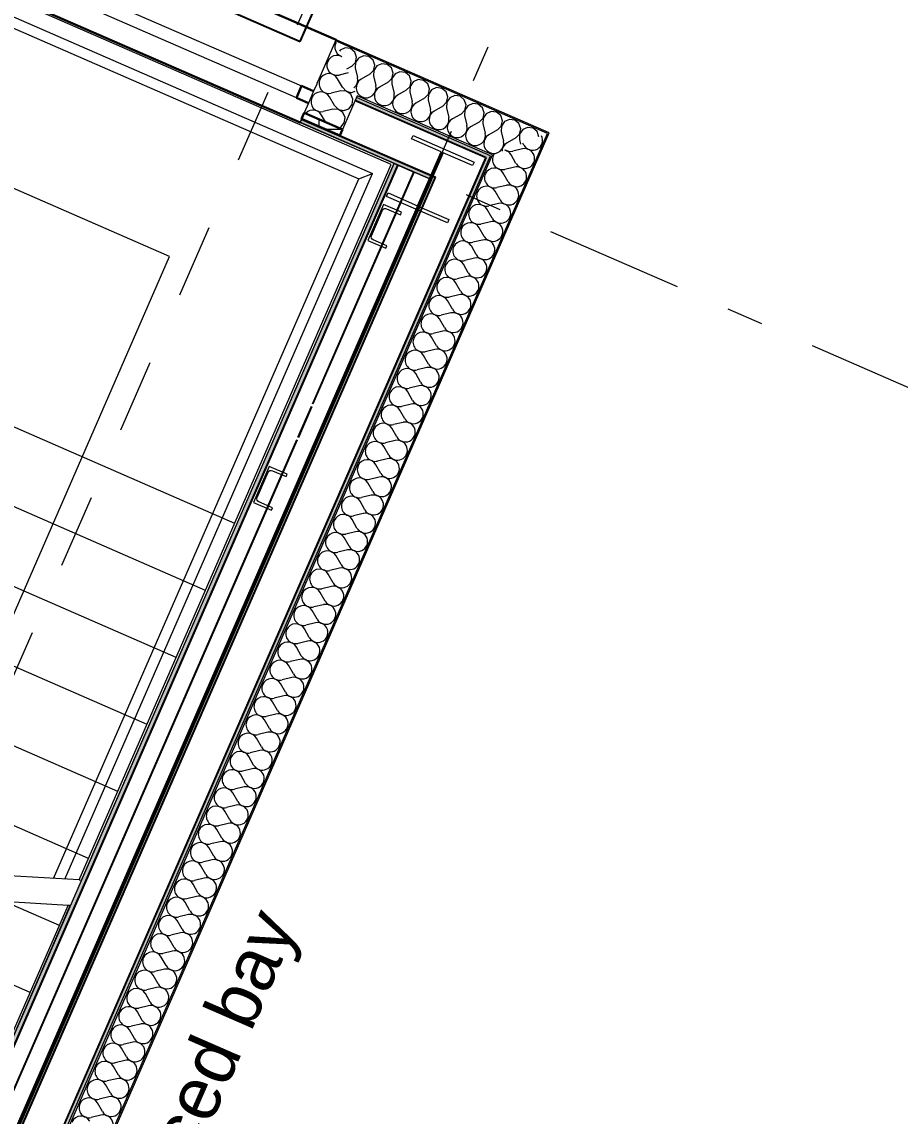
# Model space of a CAD drawing. Header units: millimetres. Extents: x -37281 to 954596, y -59787 to 956680.
# Drawn here: x 884744 to 888108, y -35240 to -31048 of the extents above; entities that cross this region are included whole.
import ezdxf
from ezdxf.enums import TextEntityAlignment as Align

# ---------------------------------------------------------------- set-up
doc = ezdxf.new("R2010")
doc.units = ezdxf.units.MM
doc.header["$MEASUREMENT"] = 0
doc.linetypes.add('Dashed', pattern=[564.444447, 282.222223, -282.222223])
doc.linetypes.add('Double Dashed', pattern=[1093.611073, 529.166651, -211.666656, 141.111112, -211.666656])
for name, color, linetype in [('A-25-M_Wall_Int', 7, 'Continuous'), ('A-95-MC_Marker_Section_P2.Marker', 7, 'Continuous'), ('COLUMN.IFC Import', 7, 'Continuous'), ('New_A-05-M_Gross_Int_Circulation', 7, 'Continuous'), ('New_A-15-MG_Structural_Grid_Phase_2', 7, 'Continuous'), ('New_A-25-M_Wall_Ext', 7, 'Continuous'), ('New_ArchiCAD Window Markers', 7, 'Continuous'), ('New_ArchiCAD Windows', 7, 'Continuous')]:
    doc.layers.add(name, color=color, linetype=linetype)
for name, color, linetype, lineweight in [('A-25-M_Wall_Int_Pen_No__1', 7, 'Continuous', 13), ('A-95-MC_Marker_Section_P2.Marker_Pen_No__1', 7, 'Continuous', 13), ('COLUMN.IFC Import_Pen_No__2', 8, 'Continuous', 15), ('New_A-25-M_Wall_Ext_Pen_No__1', 7, 'Continuous', 13), ('New_A-25-M_Wall_Int_Pen_No__1', 7, 'Continuous', 13), ('New_A-30-M_Stair_Pen_No__1', 7, 'Continuous', 13), ('New_A-95-P_Drawing_Pen_No__156', 5, 'Continuous', 50), ('New_A-95-P_Text_1_50_GA_Pen_No__1', 7, 'Continuous', 13), ('New_ArchiCAD Window Markers_Pen_No__1', 7, 'Continuous', 13), ('New_ArchiCAD Window Markers_Pen_No__5', 7, 'Continuous', 25), ('New_ArchiCAD Windows_Pen_No__1', 7, 'Continuous', 13), ('New_ArchiCAD Windows_Pen_No__83', 8, 'Continuous', 20), ('New_ArchiCAD Zone Stamps_Pen_No__9', 7, 'Continuous', 13)]:
    doc.layers.add(name, color=color, linetype=linetype, lineweight=lineweight)
for name, color, linetype, lineweight, true_color in [('A-25-M_Wall_Int_Pen_No__107', 7, 'Continuous', 15, 0xa6a6a6), ('New_A-05-M_Gross_Int_Circulation_Pen_No__74', 7, 'Continuous', 20, 0x606060), ('New_A-15-MG_Structural_Grid_Phase_2_Pen_No__222', 7, 'Continuous', 13, 0x65af33), ('New_A-25-M_Wall_Ext_Pen_No__107', 7, 'Continuous', 15, 0xa6a6a6), ('New_A-25-M_Wall_Ext_Pen_No__43', 7, 'Continuous', 30, 0x444444), ('New_A-95-P_Drawing_Pen_No__61', 7, 'Continuous', 20, 0x6a6a6a), ('New_ArchiCAD Windows_Pen_No__23', 7, 'Continuous', 30, 0x2a2a2a), ('New_ArchiCAD Windows_Pen_No__43', 7, 'Continuous', 30, 0x444444)]:
    doc.layers.add(name, color=color, linetype=linetype, lineweight=lineweight, true_color=true_color)
doc.styles.add('GENERATED_STYLE_2', font='')
doc.styles.add('GENERATED_STYLE_3', font='')
doc.styles.add('GENERATED_STYLE_4', font='')
doc.styles.get('GENERATED_STYLE_2').set_extended_font_data('Arial', bold=True)
doc.styles.get('GENERATED_STYLE_3').set_extended_font_data('Arial')
doc.styles.get('GENERATED_STYLE_4').set_extended_font_data('Swis721 BT')
doc.linetypes.add('Double Slash', pattern='A,0,[1,EC-MA-00-02-DR-A-00367 Phase 2 Hub Second Floor GA-S2-P191.Shx,S=15.679012,R=0,X=0,Y=0],-1975.555563,0', length=1975.555563)
pattern_1 = [(0, (864302.5, 0), (0, 173.2051), [0, -100]), (0, (864352.5, 86.6), (0, 173.2051), [0, -100])]

# ---------------------------------------------------------------- blocks, each defined once
blk = doc.blocks.new('Stair 05 _INB 2358_90_2', base_point=(882750.9, -36094.3))
at = {"layer": 'New_A-05-M_Gross_Int_Circulation_Pen_No__74', "linetype": 'Continuous'}
for p, q in [((886309, -31651.4), (883720.9, -30522.9)), ((884246.6, -36381.4), (886309, -31651.4))]:
    blk.add_line(p, q, dxfattribs=at)
at = {"layer": 'New_ArchiCAD Zone Stamps_Pen_No__9'}
for tag, height, style, p in [('ROOM_NAME', 250, 'GENERATED_STYLE_2', (882895.5, -35475.7)), ('zoneNameLine2', 250, 'GENERATED_STYLE_2', (882707.1, -35907.9)), ('ROOM_NUMBER', 200, 'GENERATED_STYLE_3', (882518.7, -36328.6)), ('measuredAreaCode', 200, 'GENERATED_STYLE_3', (882361.6, -36688.7)), ('DUMMY_649', 200, 'GENERATED_STYLE_3', (882669, -36822.7)), ('DUMMY_650', 200, 'GENERATED_STYLE_3', (883158.4, -37036.1)), ('DUMMY_651', 133.3, 'GENERATED_STYLE_3', (883437.7, -37142.6))]:
    blk.add_attdef(tag, text='', height=height, rotation=336.4404, dxfattribs=dict(at, style=style)).set_placement(p, align=Align.TOP_LEFT)
blk = doc.blocks.new('*X901', base_point=(864302.5, 0))
at = {"layer": 'New_A-25-M_Wall_Ext_Pen_No__107', "linetype": 'Continuous'}
for p, q in [((886666.9, -31520.8), (886662.3, -31512.7)), ((886636.4, -31590.6), (886617.6, -31557.5)), ((886660.8, -31534.8), (886623.7, -31543.5)), ((886606, -31660.5), (886587.2, -31627.4)), ((886630.3, -31604.6), (886593.3, -31613.4)), ((886599.9, -31674.5), (886562.8, -31683.2)), ((886575.5, -31730.3), (886556.7, -31697.2)), ((886545.1, -31800.2), (886526.3, -31767)), ((886569.4, -31744.3), (886532.4, -31753.1)), ((886514.6, -31870), (886495.8, -31836.9)), ((886539, -31814.1), (886501.9, -31822.9)), ((886508.5, -31884), (886471.4, -31892.7)), ((886484.2, -31939.8), (886465.4, -31906.7)), ((886453.7, -32009.7), (886434.9, -31976.6)), ((886478.1, -31953.8), (886441, -31962.6)), ((886423.3, -32079.5), (886404.5, -32046.4)), ((886447.6, -32023.7), (886410.5, -32032.4)), ((886417.2, -32093.5), (886380.1, -32102.3)), ((886392.8, -32149.4), (886374, -32116.2)), ((886362.3, -32219.2), (886343.5, -32186.1)), ((886386.7, -32163.3), (886349.6, -32172.1)), ((886331.9, -32289), (886313.1, -32255.9)), ((886356.3, -32233.2), (886319.2, -32241.9)), ((886325.8, -32303), (886288.7, -32311.8)), ((886301.4, -32358.9), (886282.6, -32325.7)), ((886271, -32428.7), (886252.2, -32395.6)), ((886295.3, -32372.9), (886258.3, -32381.6)), ((886240.5, -32498.6), (886221.7, -32465.4)), ((886264.9, -32442.7), (886227.8, -32451.5)), ((886234.4, -32512.5), (886197.4, -32521.3)), ((886210.1, -32568.4), (886191.3, -32535.3)), ((886179.6, -32638.2), (886160.8, -32605.1)), ((886204, -32582.4), (886166.9, -32591.1)), ((886173.5, -32652.2), (886136.5, -32661)), ((886149.2, -32708.1), (886130.4, -32674.9)), ((886143.1, -32722), (886106, -32730.8)), ((886118.7, -32777.9), (886099.9, -32744.8)), ((886088.3, -32847.8), (886069.5, -32814.6)), ((886112.6, -32791.9), (886075.6, -32800.7)), ((886082.2, -32861.7), (886045.1, -32870.5)), ((886057.8, -32917.6), (886039, -32884.5)), ((886051.7, -32931.6), (886014.6, -32940.3)), ((886027.4, -32987.4), (886008.6, -32954.3)), ((885996.9, -33057.3), (885978.1, -33024.1)), ((886021.3, -33001.4), (885984.2, -33010.2)), ((885990.8, -33071.2), (885953.7, -33080)), ((885966.4, -33127.1), (885947.6, -33094)), ((885960.4, -33141.1), (885923.3, -33149.9)), ((885936, -33197), (885917.2, -33163.8)), ((885905.5, -33266.8), (885886.7, -33233.7)), ((885929.9, -33210.9), (885892.8, -33219.7)), ((885899.5, -33280.8), (885862.4, -33289.5)), ((885875.1, -33336.6), (885856.3, -33303.5)), ((885869, -33350.6), (885831.9, -33359.4)), ((885844.6, -33406.5), (885825.8, -33373.3)), ((885814.2, -33476.3), (885795.4, -33443.2)), ((885838.5, -33420.4), (885801.5, -33429.2)), ((885808.1, -33490.3), (885771, -33499.1)), ((885783.7, -33546.2), (885764.9, -33513)), ((885777.6, -33560.1), (885740.6, -33568.9)), ((885753.3, -33616), (885734.5, -33582.9)), ((885722.8, -33685.8), (885704, -33652.7)), ((885747.2, -33630), (885710.1, -33638.7)), ((885716.7, -33699.8), (885679.7, -33708.6)), ((885692.4, -33755.7), (885673.6, -33722.5)), ((885686.3, -33769.6), (885649.2, -33778.4)), ((885661.9, -33825.5), (885643.1, -33792.4)), ((885631.5, -33895.4), (885612.7, -33862.2)), ((885655.8, -33839.5), (885618.8, -33848.3)), ((885625.4, -33909.3), (885588.3, -33918.1)), ((885601, -33965.2), (885582.2, -33932.1)), ((885594.9, -33979.2), (885557.8, -33987.9)), ((885570.6, -34035), (885551.8, -34001.9)), ((885540.1, -34104.9), (885521.3, -34071.7)), ((885564.5, -34049), (885527.4, -34057.8)), ((885534, -34118.8), (885496.9, -34127.6)), ((885509.6, -34174.7), (885490.8, -34141.6)), ((885503.6, -34188.7), (885466.5, -34197.5)), ((885479.2, -34244.6), (885460.4, -34211.4)), ((885448.7, -34314.4), (885429.9, -34281.3)), ((885473.1, -34258.5), (885436, -34267.3)), ((885442.6, -34328.4), (885405.6, -34337.1)), ((885418.3, -34384.2), (885399.5, -34351.1)), ((885412.2, -34398.2), (885375.1, -34407)), ((885387.8, -34454.1), (885369, -34420.9)), ((885357.4, -34523.9), (885338.6, -34490.8)), ((885381.7, -34468), (885344.7, -34476.8)), ((885351.3, -34537.9), (885314.2, -34546.6)), ((885326.9, -34593.8), (885308.1, -34560.6)), ((885320.8, -34607.7), (885283.8, -34616.5)), ((885296.5, -34663.6), (885277.7, -34630.5)), ((885266, -34733.4), (885247.2, -34700.3)), ((885290.4, -34677.6), (885253.3, -34686.3)), ((885259.9, -34747.4), (885222.9, -34756.2)), ((885235.6, -34803.3), (885216.8, -34770.1)), ((885229.5, -34817.2), (885192.4, -34826)), ((885205.1, -34873.1), (885186.3, -34840)), ((885174.7, -34942.9), (885155.9, -34909.8)), ((885199, -34887.1), (885161.9, -34895.8)), ((885168.6, -34956.9), (885131.5, -34965.7)), ((885144.2, -35012.8), (885125.4, -34979.7)), ((885138.1, -35026.8), (885101, -35035.5)), ((885113.7, -35082.6), (885094.9, -35049.5)), ((885083.3, -35152.5), (885064.5, -35119.3)), ((885107.7, -35096.6), (885070.6, -35105.4)), ((885077.2, -35166.4), (885040.1, -35175.2)), ((885052.8, -35222.3), (885034, -35189.2)), ((885046.8, -35236.3), (885009.7, -35245))]:
    blk.add_line(p, q, dxfattribs=at)
for centre, start, end in [((886700, -31502), 209.5705, 27.2167), ((886584.5, -31576.3), 156.4404, 283.3103), ((886584.5, -31576.3), 147.5637, 156.4404), ((886584.5, -31576.3), 29.5705, 75.3171), ((886614.9, -31506.5), 238.7746, 283.3103), ((886669.6, -31571.8), 209.5705, 103.3103), ((886639.1, -31641.7), 209.5705, 103.3103), ((886554, -31646.2), 156.4404, 283.3103), ((886554, -31646.2), 29.5705, 156.4404), ((886523.6, -31716), 29.5705, 156.4404), ((886608.7, -31711.5), 209.5705, 103.3103), ((886523.6, -31716), 156.4404, 283.3103), ((886493.1, -31785.8), 156.4404, 283.3103), ((886493.1, -31785.8), 29.5705, 156.4404), ((886578.2, -31781.4), 209.5705, 103.3103), ((886547.7, -31851.2), 209.5705, 103.3103), ((886462.7, -31855.7), 156.4404, 283.3103), ((886462.7, -31855.7), 29.5705, 156.4404), ((886432.2, -31925.5), 29.5705, 156.4404), ((886517.3, -31921), 209.5705, 103.3103), ((886432.2, -31925.5), 156.4404, 283.3103), ((886401.8, -31995.4), 156.4404, 283.3103), ((886401.8, -31995.4), 29.5705, 156.4404), ((886486.8, -31990.9), 209.5705, 103.3103), ((886456.4, -32060.7), 209.5705, 103.3103), ((886371.3, -32065.2), 156.4404, 283.3103), ((886371.3, -32065.2), 29.5705, 156.4404), ((886340.9, -32135), 29.5705, 156.4404), ((886425.9, -32130.6), 209.5705, 103.3103), ((886340.9, -32135), 156.4404, 283.3103), ((886310.4, -32204.9), 156.4404, 283.3103), ((886310.4, -32204.9), 29.5705, 156.4404), ((886395.5, -32200.4), 209.5705, 103.3103), ((886365, -32270.2), 209.5705, 103.3103), ((886280, -32274.7), 156.4404, 283.3103), ((886280, -32274.7), 29.5705, 156.4404), ((886249.5, -32344.5), 29.5705, 156.4404), ((886334.6, -32340.1), 209.5705, 103.3103), ((886249.5, -32344.5), 156.4404, 283.3103), ((886219.1, -32414.4), 156.4404, 283.3103), ((886219.1, -32414.4), 29.5705, 156.4404), ((886304.1, -32409.9), 209.5705, 103.3103), ((886273.7, -32479.8), 209.5705, 103.3103), ((886188.6, -32484.2), 156.4404, 283.3103), ((886188.6, -32484.2), 29.5705, 156.4404), ((886158.1, -32554.1), 29.5705, 156.4404), ((886243.2, -32549.6), 209.5705, 103.3103), ((886158.1, -32554.1), 156.4404, 283.3103), ((886127.7, -32623.9), 156.4404, 283.3103), ((886127.7, -32623.9), 29.5705, 156.4404), ((886212.8, -32619.4), 209.5705, 103.3103), ((886182.3, -32689.3), 209.5705, 103.3103), ((886097.2, -32693.7), 156.4404, 283.3103), ((886097.2, -32693.7), 29.5705, 156.4404), ((886066.8, -32763.6), 29.5705, 156.4404), ((886151.8, -32759.1), 209.5705, 103.3103), ((886066.8, -32763.6), 156.4404, 283.3103), ((886036.3, -32833.4), 156.4404, 283.3103), ((886036.3, -32833.4), 29.5705, 156.4404), ((886121.4, -32829), 209.5705, 103.3103), ((886090.9, -32898.8), 209.5705, 103.3103), ((886005.9, -32903.3), 156.4404, 283.3103), ((886005.9, -32903.3), 29.5705, 156.4404), ((885975.4, -32973.1), 29.5705, 156.4404), ((886060.5, -32968.6), 209.5705, 103.3103), ((885975.4, -32973.1), 156.4404, 283.3103), ((885945, -33042.9), 156.4404, 283.3103), ((885945, -33042.9), 29.5705, 156.4404), ((886030, -33038.5), 209.5705, 103.3103), ((885999.6, -33108.3), 209.5705, 103.3103), ((885914.5, -33112.8), 156.4404, 283.3103), ((885914.5, -33112.8), 29.5705, 156.4404), ((885884.1, -33182.6), 29.5705, 156.4404), ((885969.1, -33178.2), 209.5705, 103.3103), ((885884.1, -33182.6), 156.4404, 283.3103), ((885853.6, -33252.5), 156.4404, 283.3103), ((885853.6, -33252.5), 29.5705, 156.4404), ((885938.7, -33248), 209.5705, 103.3103), ((885908.2, -33317.8), 209.5705, 103.3103), ((885823.2, -33322.3), 156.4404, 283.3103), ((885823.2, -33322.3), 29.5705, 156.4404), ((885792.7, -33392.1), 29.5705, 156.4404), ((885877.8, -33387.7), 209.5705, 103.3103), ((885792.7, -33392.1), 156.4404, 283.3103), ((885762.2, -33462), 156.4404, 283.3103), ((885762.2, -33462), 29.5705, 156.4404), ((885847.3, -33457.5), 209.5705, 103.3103), ((885816.9, -33527.4), 209.5705, 103.3103), ((885731.8, -33531.8), 156.4404, 283.3103), ((885731.8, -33531.8), 29.5705, 156.4404), ((885701.3, -33601.7), 29.5705, 156.4404), ((885786.4, -33597.2), 209.5705, 103.3103), ((885701.3, -33601.7), 156.4404, 283.3103), ((885670.9, -33671.5), 156.4404, 283.3103), ((885670.9, -33671.5), 29.5705, 156.4404), ((885756, -33667), 209.5705, 103.3103), ((885725.5, -33736.9), 209.5705, 103.3103), ((885640.4, -33741.3), 156.4404, 283.3103), ((885640.4, -33741.3), 29.5705, 156.4404), ((885610, -33811.2), 29.5705, 156.4404), ((885695, -33806.7), 209.5705, 103.3103), ((885610, -33811.2), 156.4404, 283.3103), ((885579.5, -33881), 156.4404, 283.3103), ((885579.5, -33881), 29.5705, 156.4404), ((885664.6, -33876.6), 209.5705, 103.3103), ((885634.1, -33946.4), 209.5705, 103.3103), ((885549.1, -33950.9), 156.4404, 283.3103), ((885549.1, -33950.9), 29.5705, 156.4404), ((885518.6, -34020.7), 29.5705, 156.4404), ((885603.7, -34016.2), 209.5705, 103.3103), ((885518.6, -34020.7), 156.4404, 283.3103), ((885488.2, -34090.5), 156.4404, 283.3103), ((885488.2, -34090.5), 29.5705, 156.4404), ((885573.2, -34086.1), 209.5705, 103.3103), ((885542.8, -34155.9), 209.5705, 103.3103), ((885457.7, -34160.4), 156.4404, 283.3103), ((885457.7, -34160.4), 29.5705, 156.4404), ((885427.3, -34230.2), 29.5705, 156.4404), ((885512.3, -34225.8), 209.5705, 103.3103), ((885427.3, -34230.2), 156.4404, 283.3103), ((885396.8, -34300.1), 156.4404, 283.3103), ((885396.8, -34300.1), 29.5705, 156.4404), ((885481.9, -34295.6), 209.5705, 103.3103), ((885451.4, -34365.4), 209.5705, 103.3103), ((885366.4, -34369.9), 156.4404, 283.3103), ((885366.4, -34369.9), 29.5705, 156.4404), ((885335.9, -34439.7), 29.5705, 156.4404), ((885421, -34435.3), 209.5705, 103.3103), ((885335.9, -34439.7), 156.4404, 283.3103), ((885305.4, -34509.6), 156.4404, 283.3103), ((885305.4, -34509.6), 29.5705, 156.4404), ((885390.5, -34505.1), 209.5705, 103.3103), ((885360.1, -34575), 209.5705, 103.3103), ((885275, -34579.4), 156.4404, 283.3103), ((885275, -34579.4), 29.5705, 156.4404), ((885244.5, -34649.3), 29.5705, 156.4404), ((885329.6, -34644.8), 209.5705, 103.3103), ((885244.5, -34649.3), 156.4404, 283.3103), ((885214.1, -34719.1), 156.4404, 283.3103), ((885214.1, -34719.1), 29.5705, 156.4404), ((885299.2, -34714.6), 209.5705, 103.3103), ((885268.7, -34784.5), 209.5705, 103.3103), ((885183.6, -34788.9), 156.4404, 283.3103), ((885183.6, -34788.9), 29.5705, 156.4404), ((885153.2, -34858.8), 29.5705, 156.4404), ((885238.2, -34854.3), 209.5705, 103.3103), ((885153.2, -34858.8), 156.4404, 283.3103), ((885122.7, -34928.6), 156.4404, 283.3103), ((885122.7, -34928.6), 29.5705, 156.4404), ((885207.8, -34924.1), 209.5705, 103.3103), ((885177.3, -34994), 209.5705, 103.3103), ((885092.3, -34998.5), 156.4404, 283.3103), ((885092.3, -34998.5), 29.5705, 156.4404), ((885061.8, -35068.3), 29.5705, 156.4404), ((885146.9, -35063.8), 209.5705, 103.3103), ((885061.8, -35068.3), 156.4404, 283.3103), ((885031.4, -35138.1), 156.4404, 283.3103), ((885031.4, -35138.1), 29.5705, 156.4404), ((885116.4, -35133.7), 209.5705, 103.3103), ((885086, -35203.5), 209.5705, 103.3103), ((885000.9, -35208), 156.4404, 283.3103), ((885000.9, -35208), 29.5705, 156.4404), ((884970.5, -35277.8), 29.5705, 156.4404), ((885055.5, -35273.3), 209.5705, 103.3103)]:
    blk.add_arc(centre, 38.1, start, end, dxfattribs=at)
blk = doc.blocks.new('Wall_270_2', base_point=(876716.3, -53650.9))
at = {"layer": 'New_A-25-M_Wall_Ext_Pen_No__107', "linetype": 'Continuous'}
h = blk.add_hatch(dxfattribs=at)
h.set_pattern_fill('Plaster_0002', color=256, style=0, pattern_type=2)
h.set_pattern_definition(pattern_1)
h.paths.add_polyline_path([(883762.6, -38343.2), (883766.8, -38345), (886763.3, -31473), (886757.3, -31475.4)])
for points in [[(883599.5, -38272), (883610.5, -38276.8), (886538.8, -31561.2), (886523, -31567.4)], [(883450.5, -38207.1), (883462, -38212.1), (886325.6, -31644.9), (886309.1, -31651.4)]]:
    blk.add_hatch(color=256, dxfattribs=at).paths.add_polyline_path(points)
at = {"layer": 'New_A-25-M_Wall_Ext_Pen_No__107', "linetype": 'Continuous', "lineweight": 0, "true_color": 0x535353}
for points in [[(886519.1, -31568.9), (883596.7, -38270.8), (883597.2, -38271), (883599.5, -38272), (886523, -31567.4)], [(886325.6, -31644.9), (883462, -38212.1), (883464.7, -38213.3), (886329.5, -31643.4)]]:
    blk.add_hatch(color=251, dxfattribs=at).paths.add_polyline_path(points)
at = {"layer": 'New_A-25-M_Wall_Ext_Pen_No__1', "linetype": 'Continuous'}
for p, q in [((883762.6, -38343.2), (886757.3, -31475.4)), ((883610.5, -38276.8), (886538.8, -31561.2)), ((883616, -38279.2), (886546.7, -31558.1)), ((883596.7, -38270.8), (886519.1, -31568.9)), ((883599.5, -38272), (886523, -31567.4)), ((886325.6, -31644.9), (883462, -38212.1)), ((883464.7, -38213.3), (886329.5, -31643.4))]:
    blk.add_line(p, q, dxfattribs=at)
at = {"layer": 'New_A-25-M_Wall_Ext_Pen_No__1', "linetype": 'Continuous', "flags": 128}
for points in [[(883766.8, -38345), (886763.3, -31473)], [(886309.1, -31651.4), (883450.5, -38207.1)]]:
    blk.add_lwpolyline(points, dxfattribs=at)
at = {"layer": 'New_A-25-M_Wall_Ext', "color": 250, "lineweight": 50, "true_color": 0x2a2a2a}
blk.add_blockref('*X901', (864302.5, 0), dxfattribs=at)
blk = doc.blocks.new('*X914', base_point=(864302.5, 0))
at = {"layer": 'New_A-25-M_Wall_Ext_Pen_No__107', "linetype": 'Continuous'}
for p, q in [((885963.6, -31156.4), (885960.7, -31160.5)), ((885982.6, -31147.9), (885963.6, -31156.4)), ((886003.2, -31150.7), (885982.6, -31147.9)), ((886019.3, -31163.9), (886003.2, -31150.7)), ((886026, -31183.6), (886019.3, -31163.9)), ((886021.4, -31203.9), (886026, -31183.6)), ((886052.4, -31178.4), (886033.4, -31186.8)), ((886073, -31181.1), (886052.4, -31178.4)), ((886089.1, -31194.4), (886073, -31181.1)), ((886006.8, -31218.7), (885987.8, -31229.5)), ((886006.8, -31218.7), (886021.4, -31203.9)), ((886021.7, -31204), (886020.8, -31224.8)), ((886020.8, -31224.8), (886029.5, -31261.9)), ((886033.4, -31186.8), (886021.7, -31204)), ((886095.9, -31214.1), (886089.1, -31194.4)), ((886091.2, -31234.4), (886095.9, -31214.1)), ((886103.2, -31217.3), (886091.5, -31234.5)), ((886122.3, -31208.8), (886103.2, -31217.3)), ((886142.9, -31211.6), (886122.3, -31208.8)), ((886159, -31224.8), (886142.9, -31211.6)), ((886165.7, -31244.5), (886159, -31224.8)), ((886030.5, -31272.4), (886029.5, -31261.9)), ((886043.5, -31268), (886035.1, -31274.4)), ((886076.6, -31249.2), (886043.5, -31268)), ((886076.6, -31249.2), (886091.2, -31234.4)), ((886091.5, -31234.5), (886090.6, -31255.3)), ((886090.6, -31255.3), (886099.4, -31292.4)), ((886146.5, -31279.7), (886161.1, -31264.8)), ((886161.4, -31264.9), (886160.4, -31285.7)), ((886161.1, -31264.8), (886165.7, -31244.5)), ((886173.1, -31247.7), (886161.4, -31264.9)), ((886192.1, -31239.3), (886173.1, -31247.7)), ((886212.7, -31242.1), (886192.1, -31239.3)), ((886228.8, -31255.3), (886212.7, -31242.1)), ((886235.5, -31275), (886228.8, -31255.3)), ((886015.7, -31300.6), (886016.9, -31299.9)), ((886016.9, -31299.9), (886023.9, -31292.1)), ((886023.9, -31292.1), (886028.6, -31282.7)), ((886025.1, -31292.7), (886024.2, -31303.1)), ((886024.2, -31303.1), (886026.2, -31313.4)), ((886028.9, -31282.8), (886025.1, -31292.7)), ((886028.6, -31282.7), (886030.5, -31272.4)), ((886035.1, -31274.4), (886028.9, -31282.8)), ((886098.4, -31313.2), (886100.3, -31302.8)), ((886105, -31304.9), (886098.7, -31313.3)), ((886100.3, -31302.8), (886099.4, -31292.4)), ((886113.3, -31298.5), (886105, -31304.9)), ((886146.5, -31279.7), (886113.3, -31298.5)), ((886160.4, -31285.7), (886169.2, -31322.8)), ((886216.3, -31310.1), (886183.2, -31328.9)), ((886216.3, -31310.1), (886230.9, -31295.3)), ((886231.2, -31295.4), (886230.3, -31316.2)), ((886230.9, -31295.3), (886235.5, -31275)), ((886242.9, -31278.2), (886231.2, -31295.4)), ((886261.9, -31269.7), (886242.9, -31278.2)), ((886282.6, -31272.5), (886261.9, -31269.7)), ((886298.7, -31285.7), (886282.6, -31272.5)), ((886305.4, -31305.4), (886298.7, -31285.7)), ((886300.8, -31325.7), (886305.4, -31305.4)), ((886312.8, -31308.6), (886301, -31325.9)), ((886331.8, -31300.2), (886312.8, -31308.6)), ((886352.4, -31303), (886331.8, -31300.2)), ((886368.5, -31316.2), (886352.4, -31303)), ((886026.2, -31313.4), (886031, -31322.8)), ((886031, -31322.8), (886038.1, -31330.6)), ((886038.1, -31330.6), (886047.1, -31336.1)), ((886047.1, -31336.1), (886057.2, -31338.9)), ((886057.2, -31338.9), (886067.7, -31338.8)), ((886067.7, -31338.8), (886077.8, -31335.9)), ((886077.8, -31335.9), (886086.7, -31330.4)), ((886086.7, -31330.4), (886093.8, -31322.6)), ((886093.8, -31322.6), (886098.4, -31313.2)), ((886095, -31323.1), (886094.1, -31333.6)), ((886094.1, -31333.6), (886096.1, -31343.9)), ((886098.7, -31313.3), (886095, -31323.1)), ((886096.1, -31343.9), (886100.8, -31353.3)), ((886163.6, -31353), (886168.3, -31343.6)), ((886168.6, -31343.7), (886164.8, -31353.6)), ((886168.3, -31343.6), (886170.2, -31333.3)), ((886174.8, -31335.3), (886168.6, -31343.7)), ((886170.2, -31333.3), (886169.2, -31322.8)), ((886183.2, -31328.9), (886174.8, -31335.3)), ((886230.3, -31316.2), (886239, -31353.3)), ((886286.1, -31340.6), (886253, -31359.4)), ((886286.1, -31340.6), (886300.8, -31325.7)), ((886301, -31325.9), (886300.1, -31346.7)), ((886300.1, -31346.7), (886308.9, -31383.7)), ((886375.2, -31335.9), (886368.5, -31316.2)), ((886370.6, -31356.2), (886375.2, -31335.9)), ((886382.6, -31339.1), (886370.9, -31356.3)), ((886401.6, -31330.6), (886382.6, -31339.1)), ((886422.2, -31333.4), (886401.6, -31330.6)), ((886438.3, -31346.6), (886422.2, -31333.4)), ((886445.1, -31366.3), (886438.3, -31346.6)), ((886100.8, -31353.3), (886107.9, -31361)), ((886107.9, -31361), (886116.9, -31366.5)), ((886116.9, -31366.5), (886127, -31369.3)), ((886127, -31369.3), (886137.5, -31369.3)), ((886137.5, -31369.3), (886147.6, -31366.4)), ((886147.6, -31366.4), (886156.6, -31360.8)), ((886156.6, -31360.8), (886163.6, -31353)), ((886164.8, -31353.6), (886163.9, -31364)), ((886163.9, -31364), (886165.9, -31374.4)), ((886165.9, -31374.4), (886170.7, -31383.7)), ((886170.7, -31383.7), (886177.8, -31391.5)), ((886177.8, -31391.5), (886186.7, -31397)), ((886217.5, -31396.8), (886226.4, -31391.3)), ((886226.4, -31391.3), (886233.5, -31383.5)), ((886233.5, -31383.5), (886238.1, -31374.1)), ((886234.7, -31384), (886233.8, -31394.5)), ((886233.8, -31394.5), (886235.8, -31404.8)), ((886238.4, -31374.2), (886234.7, -31384)), ((886238.1, -31374.1), (886240, -31363.7)), ((886244.7, -31365.8), (886238.4, -31374.2)), ((886240, -31363.7), (886239, -31353.3)), ((886253, -31359.4), (886244.7, -31365.8)), ((886308, -31404.5), (886309.9, -31394.2)), ((886309.9, -31394.2), (886308.9, -31383.7)), ((886322.8, -31389.8), (886314.5, -31396.2)), ((886356, -31371), (886322.8, -31389.8)), ((886356, -31371), (886370.6, -31356.2)), ((886370.9, -31356.3), (886369.9, -31377.1)), ((886369.9, -31377.1), (886378.7, -31414.2)), ((886425.8, -31401.5), (886440.4, -31386.6)), ((886440.7, -31386.8), (886439.8, -31407.6)), ((886440.4, -31386.6), (886445.1, -31366.3)), ((886452.4, -31369.6), (886440.7, -31386.8)), ((886471.5, -31361.1), (886452.4, -31369.6)), ((886492.1, -31363.9), (886471.5, -31361.1)), ((886508.2, -31377.1), (886492.1, -31363.9)), ((886514.9, -31396.8), (886508.2, -31377.1)), ((886541.3, -31391.5), (886522.3, -31400)), ((886561.9, -31394.3), (886541.3, -31391.5)), ((886578, -31407.5), (886561.9, -31394.3)), ((886186.7, -31397), (886196.9, -31399.8)), ((886196.9, -31399.8), (886207.4, -31399.7)), ((886207.4, -31399.7), (886217.5, -31396.8)), ((886235.8, -31404.8), (886240.5, -31414.2)), ((886240.5, -31414.2), (886247.6, -31421.9)), ((886247.6, -31421.9), (886256.6, -31427.4)), ((886256.6, -31427.4), (886266.7, -31430.2)), ((886266.7, -31430.2), (886277.2, -31430.2)), ((886277.2, -31430.2), (886287.3, -31427.3)), ((886287.3, -31427.3), (886296.2, -31421.7)), ((886296.2, -31421.7), (886303.3, -31413.9)), ((886303.3, -31413.9), (886308, -31404.5)), ((886304.5, -31414.5), (886303.6, -31424.9)), ((886303.6, -31424.9), (886305.6, -31435.3)), ((886308.2, -31404.6), (886304.5, -31414.5)), ((886305.6, -31435.3), (886310.3, -31444.6)), ((886314.5, -31396.2), (886308.2, -31404.6)), ((886373.1, -31444.4), (886377.8, -31435)), ((886378.1, -31435.1), (886374.3, -31444.9)), ((886377.8, -31435), (886379.7, -31424.6)), ((886384.3, -31426.7), (886378.1, -31435.1)), ((886379.7, -31424.6), (886378.7, -31414.2)), ((886392.7, -31420.3), (886384.3, -31426.7)), ((886425.8, -31401.5), (886392.7, -31420.3)), ((886439.8, -31407.6), (886448.6, -31444.6)), ((886495.7, -31431.9), (886462.5, -31450.7)), ((886495.7, -31431.9), (886510.3, -31417.1)), ((886510.6, -31417.2), (886509.6, -31438)), ((886510.3, -31417.1), (886514.9, -31396.8)), ((886522.3, -31400), (886510.6, -31417.2)), ((886584.7, -31427.2), (886578, -31407.5)), ((886580.1, -31447.5), (886584.7, -31427.2)), ((886592.1, -31430.5), (886580.4, -31447.7)), ((886611.1, -31422), (886592.1, -31430.5)), ((886631.8, -31424.8), (886611.1, -31422)), ((886647.9, -31438), (886631.8, -31424.8)), ((886310.3, -31444.6), (886317.5, -31452.4)), ((886317.5, -31452.4), (886326.4, -31457.9)), ((886326.4, -31457.9), (886336.5, -31460.7)), ((886336.5, -31460.7), (886347.1, -31460.7)), ((886347.1, -31460.7), (886357.2, -31457.7)), ((886357.2, -31457.7), (886366.1, -31452.2)), ((886366.1, -31452.2), (886373.1, -31444.4)), ((886374.3, -31444.9), (886373.4, -31455.4)), ((886373.4, -31455.4), (886375.4, -31465.7)), ((886375.4, -31465.7), (886380.2, -31475.1)), ((886380.2, -31475.1), (886387.3, -31482.8)), ((886435.9, -31482.6), (886443, -31474.8)), ((886443, -31474.8), (886447.6, -31465.4)), ((886444.2, -31475.4), (886443.3, -31485.9)), ((886447.9, -31465.6), (886444.2, -31475.4)), ((886447.6, -31465.4), (886449.5, -31455.1)), ((886454.2, -31457.1), (886447.9, -31465.6)), ((886449.5, -31455.1), (886448.6, -31444.6)), ((886462.5, -31450.7), (886454.2, -31457.1)), ((886509.6, -31438), (886518.4, -31475.1)), ((886519.4, -31485.5), (886518.4, -31475.1)), ((886565.5, -31462.4), (886532.4, -31481.2)), ((886565.5, -31462.4), (886580.1, -31447.5)), ((886580.4, -31447.7), (886579.5, -31468.5)), ((886579.5, -31468.5), (886588.2, -31505.5)), ((886635.3, -31492.8), (886650, -31478)), ((886654.6, -31457.7), (886647.9, -31438)), ((886650.2, -31478.1), (886649.3, -31498.9)), ((886650, -31478), (886654.6, -31457.7)), ((886662, -31460.9), (886650.2, -31478.1)), ((886681, -31452.4), (886662, -31460.9)), ((886701.6, -31455.2), (886681, -31452.4)), ((886717.7, -31468.4), (886701.6, -31455.2)), ((886724.4, -31488.1), (886717.7, -31468.4)), ((886387.3, -31482.8), (886396.3, -31488.3)), ((886396.3, -31488.3), (886406.4, -31491.2)), ((886406.4, -31491.2), (886416.9, -31491.1)), ((886416.9, -31491.1), (886427, -31488.2)), ((886427, -31488.2), (886435.9, -31482.6)), ((886443.3, -31485.9), (886445.3, -31496.2)), ((886445.3, -31496.2), (886450, -31505.6)), ((886450, -31505.6), (886457.1, -31513.3)), ((886457.1, -31513.3), (886466.1, -31518.8)), ((886466.1, -31518.8), (886476.2, -31521.6)), ((886486.7, -31521.6), (886496.8, -31518.7)), ((886496.8, -31518.7), (886505.7, -31513.1)), ((886505.7, -31513.1), (886512.8, -31505.3)), ((886512.8, -31505.3), (886517.5, -31495.9)), ((886514, -31505.8), (886513.1, -31516.3)), ((886513.1, -31516.3), (886515.1, -31526.6)), ((886517.8, -31496), (886514, -31505.8)), ((886517.5, -31495.9), (886519.4, -31485.5)), ((886524, -31487.6), (886517.8, -31496)), ((886532.4, -31481.2), (886524, -31487.6)), ((886587.3, -31526.3), (886589.2, -31516)), ((886593.9, -31518), (886587.6, -31526.5)), ((886589.2, -31516), (886588.2, -31505.5)), ((886602.2, -31511.6), (886593.9, -31518)), ((886635.3, -31492.8), (886602.2, -31511.6)), ((886649.3, -31498.9), (886653.4, -31516.2)), ((886724.4, -31488.3), (886724.4, -31488.1)), ((886476.2, -31521.6), (886486.7, -31521.6)), ((886515.1, -31526.6), (886519.9, -31536)), ((886519.9, -31536), (886527, -31543.7)), ((886527, -31543.7), (886535.9, -31549.2)), ((886535.9, -31549.2), (886546.1, -31552.1)), ((886546.1, -31552.1), (886556.6, -31552)), ((886556.6, -31552), (886566.7, -31549.1)), ((886566.7, -31549.1), (886575.6, -31543.5)), ((886575.6, -31543.5), (886582.6, -31535.8)), ((886582.6, -31535.8), (886587.3, -31526.3)), ((886583.9, -31536.3), (886583.2, -31543.8)), ((886587.6, -31526.5), (886583.9, -31536.3))]:
    blk.add_line(p, q, dxfattribs=at)
blk = doc.blocks.new('*X918', base_point=(864302.5, 0))
at = {"layer": 'New_A-25-M_Wall_Ext_Pen_No__107', "linetype": 'Continuous'}
for p, q in [((885945.8, -31129.8), (885942.9, -31139.9)), ((885942.9, -31139.9), (885943, -31150.4)), ((885947.5, -31126.9), (885945.8, -31129.8)), ((885928.5, -31183.6), (885920.8, -31190.7)), ((885937.9, -31178.8), (885928.5, -31183.6)), ((885948.2, -31176.8), (885937.9, -31178.8)), ((885943, -31150.4), (885945.9, -31160.5)), ((885945.9, -31160.5), (885951.4, -31169.4)), ((885958.7, -31177.7), (885948.2, -31176.8)), ((885951.4, -31169.4), (885959.2, -31176.5)), ((885968.5, -31181.5), (885958.7, -31177.7)), ((885959.2, -31176.5), (885968.6, -31181.2)), ((885969.1, -31181.9), (885968.5, -31181.5)), ((885968.6, -31181.2), (885968.8, -31181.2)), ((885915.3, -31199.6), (885912.5, -31209.8)), ((885912.5, -31209.8), (885912.5, -31220.3)), ((885912.5, -31220.3), (885915.4, -31230.4)), ((885920.8, -31190.7), (885915.3, -31199.6)), ((885890.3, -31260.5), (885884.8, -31269.5)), ((885898.1, -31253.4), (885890.3, -31260.5)), ((885907.5, -31248.7), (885898.1, -31253.4)), ((885917.8, -31246.7), (885907.5, -31248.7)), ((885915.4, -31230.4), (885921, -31239.3)), ((885928.2, -31247.6), (885917.8, -31246.7)), ((885921, -31239.3), (885928.8, -31246.3)), ((885938.1, -31251.3), (885928.2, -31247.6)), ((885928.8, -31246.3), (885938.2, -31251)), ((885946.5, -31257.6), (885938.1, -31251.3)), ((885938.2, -31251), (885948.5, -31252.9)), ((885952.9, -31265.9), (885946.5, -31257.6)), ((885948.5, -31252.9), (885959, -31251.9)), ((885971.7, -31299), (885952.9, -31265.9)), ((885993.4, -31243.8), (885959, -31251.9)), ((885884.8, -31269.5), (885882, -31279.6)), ((885882, -31279.6), (885882.1, -31290.1)), ((885882.1, -31290.1), (885885, -31300.2)), ((885885, -31300.2), (885890.5, -31309.1)), ((885890.5, -31309.1), (885898.3, -31316.2)), ((885971.7, -31299), (885986.5, -31313.6)), ((885854.4, -31339.3), (885851.6, -31349.4)), ((885851.6, -31349.4), (885851.6, -31359.9)), ((885859.9, -31330.4), (885854.4, -31339.3)), ((885867.6, -31323.2), (885859.9, -31330.4)), ((885877, -31318.5), (885867.6, -31323.2)), ((885887.3, -31316.5), (885877, -31318.5)), ((885897.8, -31317.4), (885887.3, -31316.5)), ((885907.6, -31321.1), (885897.8, -31317.4)), ((885898.3, -31316.2), (885907.7, -31320.8)), ((885916, -31327.4), (885907.6, -31321.1)), ((885907.7, -31320.8), (885918.1, -31322.8)), ((885922.4, -31335.7), (885916, -31327.4)), ((885918.1, -31322.8), (885928.5, -31321.8)), ((885941.2, -31368.9), (885922.4, -31335.7)), ((885965.6, -31313), (885928.5, -31321.8)), ((885986.4, -31313.9), (885965.6, -31313)), ((886003.6, -31325.7), (885986.4, -31313.9)), ((885986.5, -31313.6), (886006.8, -31318.3)), ((886012.1, -31344.7), (886003.6, -31325.7)), ((886006.8, -31318.3), (886020.8, -31313.5)), ((886009.3, -31365.3), (886012.1, -31344.7)), ((885837.2, -31393.1), (885831, -31398.7)), ((885846.5, -31388.3), (885837.2, -31393.1)), ((885856.9, -31386.3), (885846.5, -31388.3)), ((885851.6, -31359.9), (885854.5, -31370)), ((885854.5, -31370), (885860.1, -31379)), ((885867.3, -31387.2), (885856.9, -31386.3)), ((885860.1, -31379), (885867.9, -31386)), ((885877.2, -31391), (885867.3, -31387.2)), ((885867.9, -31386), (885877.3, -31390.7)), ((885885.6, -31397.2), (885877.2, -31391)), ((885877.3, -31390.7), (885887.6, -31392.6)), ((885887.6, -31392.6), (885898.1, -31391.6)), ((885935.2, -31382.8), (885898.1, -31391.6)), ((885956, -31383.8), (885935.2, -31382.8)), ((885941.2, -31368.9), (885956.1, -31383.5)), ((885973.2, -31395.5), (885956, -31383.8)), ((885956.1, -31383.5), (885976.4, -31388.1)), ((885976.4, -31388.1), (885996.1, -31381.4)), ((885996.1, -31381.4), (886009.3, -31365.3)), ((885892, -31405.6), (885885.6, -31397.2)), ((885906.9, -31431.8), (885892, -31405.6)), ((885965.6, -31451.2), (885978.8, -31435.1)), ((885981.6, -31414.5), (885973.2, -31395.5)), ((885978.8, -31435.1), (885981.6, -31414.5)), ((885957.7, -31454), (885965.6, -31451.2))]:
    blk.add_line(p, q, dxfattribs=at)
blk = doc.blocks.new('Window 19_6')
at = {"layer": 'New_ArchiCAD Windows_Pen_No__1', "linetype": 'Continuous'}
for p, q in [((-961.5, 0), (-961.5, -50)), ((-961.5, 0), (-961.5, -50)), ((961.5, 0), (961.5, -50)), ((961.5, 0), (961.5, -50))]:
    blk.add_line(p, q, dxfattribs=at)
at = {"layer": 'New_ArchiCAD Windows_Pen_No__23', "linetype": 'Continuous'}
for p, q in [((-961.5, 214.5), (961.5, 214.5)), ((-961.5, -130.5), (961.5, -130.5))]:
    blk.add_line(p, q, dxfattribs=at)
at = {"layer": 'New_ArchiCAD Windows_Pen_No__43', "linetype": 'Continuous'}
for p, q in [((-961.5, 0), (-911.5, 0)), ((-911.5, 0), (-911.5, -50)), ((911.5, -50), (911.5, 0)), ((911.5, 0), (961.5, 0)), ((-911.5, -50), (-961.5, -50)), ((961.5, -50), (911.5, -50))]:
    blk.add_line(p, q, dxfattribs=at)
at = {"layer": 'New_ArchiCAD Windows_Pen_No__83', "linetype": 'Continuous'}
for p, q in [((-911.5, 0), (911.5, 0)), ((911.5, -50), (-911.5, -50))]:
    blk.add_line(p, q, dxfattribs=at)
blk = doc.blocks.new('Window Stamp 18_5')
at = {"layer": 'New_ArchiCAD Window Markers_Pen_No__5', "linetype": 'Continuous'}
for p, q in [((838.5, -285), (-838.5, -285)), ((-838.5, -285), (-838.5, -599.3)), ((838.5, -285), (-838.5, -285)), ((838.5, -599.3), (838.5, -285)), ((-838.5, -599.3), (838.5, -599.3))]:
    blk.add_line(p, q, dxfattribs=at)
at = {"layer": 'New_ArchiCAD Window Markers_Pen_No__1', "style": 'GENERATED_STYLE_2'}
blk.add_attdef('AC_WIDO_ID', text='', height=200, rotation=180, dxfattribs=at).set_placement((762.3, -219.9), align=Align.BOTTOM_LEFT)
blk = doc.blocks.new('Wall_271_2', base_point=(886309.1, -31651.4))
at = {"layer": 'New_A-25-M_Wall_Ext', "linetype": 'Continuous', "lineweight": 0, "true_color": 0x000000}
h = blk.add_hatch(dxfattribs=at)
h.set_pattern_fill('Rigid_Insulation_0002', color=178, style=0, pattern_type=2)
h.set_pattern_definition([(0, (864302.5, 0), (0, 130), []), (90, (864302.5, 0), (-130, 0), [])])
h.paths.add_polyline_path([(885815.4, -31419.2), (885962.1, -31483.2), (885972.1, -31460.2), (885825.4, -31396.3)])
at = {"layer": 'New_A-25-M_Wall_Ext_Pen_No__107', "linetype": 'Continuous'}
h = blk.add_hatch(dxfattribs=at)
h.set_pattern_fill('Plaster_0002', color=256, style=0, pattern_type=2)
h.set_pattern_definition(pattern_1)
h.paths.add_polyline_path([(885945.3, -31121.3), (886757.3, -31475.4), (886763.3, -31473), (885947.1, -31117.2)])
at = {"layer": 'New_A-25-M_Wall_Ext_Pen_No__107', "linetype": 'Continuous', "lineweight": 0, "true_color": 0x535353}
for points in [[(886020.8, -31348.4), (886019.6, -31351.2), (886519.1, -31568.9), (886523, -31567.4)], [(885815.4, -31419.2), (885814.2, -31421.9), (886325.6, -31644.9), (886329.5, -31643.4)]]:
    blk.add_hatch(color=251, dxfattribs=at).paths.add_polyline_path(points)
at = {"layer": 'New_A-25-M_Wall_Ext_Pen_No__107', "linetype": 'Continuous'}
for points in [[(886025.6, -31337.4), (886020.8, -31348.4), (886523, -31567.4), (886538.8, -31561.2)], [(885814.2, -31421.9), (885809.2, -31433.4), (886309.1, -31651.4), (886325.6, -31644.9)]]:
    blk.add_hatch(color=256, dxfattribs=at).paths.add_polyline_path(points)
at = {"layer": 'New_A-25-M_Wall_Ext_Pen_No__1', "linetype": 'Continuous'}
for p, q in [((885945.3, -31121.3), (885881.4, -31268)), ((885945.3, -31121.3), (885881.4, -31268)), ((885947.1, -31117.2), (885945.3, -31121.3)), ((886757.3, -31475.4), (885945.3, -31121.3)), ((885881.4, -31268), (885879, -31273.5)), ((885881.4, -31268), (885879, -31273.5)), ((885873, -31287.2), (885861.4, -31313.8)), ((885873, -31287.2), (885861.4, -31313.8)), ((885874.2, -31284.5), (885873, -31287.2)), ((885874.2, -31284.5), (885873, -31287.2)), ((885879, -31273.5), (885874.2, -31284.5)), ((885879, -31273.5), (885874.2, -31284.5)), ((885861.4, -31313.8), (885841.4, -31359.6)), ((885861.4, -31313.8), (885841.4, -31359.6)), ((886028, -31331.9), (885972.1, -31460.2)), ((886519.1, -31568.9), (886019.6, -31351.2)), ((886523, -31567.4), (886020.8, -31348.4)), ((886538.8, -31561.2), (886025.6, -31337.4)), ((886546.7, -31558.1), (886028, -31331.9)), ((885841.4, -31359.6), (885825.4, -31396.3)), ((885841.4, -31359.6), (885825.4, -31396.3)), ((885814.2, -31421.9), (885809.2, -31433.4)), ((885815.4, -31419.2), (885814.2, -31421.9)), ((885814.2, -31421.9), (886325.6, -31644.9)), ((886329.5, -31643.4), (885962.1, -31483.2))]:
    blk.add_line(p, q, dxfattribs=at)
at = {"layer": 'New_A-25-M_Wall_Ext_Pen_No__1', "linetype": 'Continuous', "flags": 128}
for points in [[(886763.3, -31473), (885947.1, -31117.2)], [(885809.2, -31433.4), (886309.1, -31651.4)]]:
    blk.add_lwpolyline(points, dxfattribs=at)
at = {"layer": 'New_A-25-M_Wall_Ext_Pen_No__43', "linetype": 'Continuous'}
for p, q in [((885815.4, -31419.2), (885825.4, -31396.3)), ((885962.1, -31483.2), (885815.4, -31419.2)), ((885825.4, -31396.3), (885972.1, -31460.2)), ((885972.1, -31460.2), (885962.1, -31483.2))]:
    blk.add_line(p, q, dxfattribs=at)
at = {"layer": 'New_A-25-M_Wall_Ext', "color": 250, "lineweight": 50, "true_color": 0x2a2a2a}
for name in ['*X918', '*X914']:
    blk.add_blockref(name, (864302.5, 0), dxfattribs=at)
at = {"layer": 'New_ArchiCAD Window Markers'}
ref = blk.add_blockref('Window Stamp 18_5', (884927.9, -31049.1), dxfattribs=dict(at, rotation=156.4404115839876))
ref.add_attrib('AC_WIDO_ID', 'P2-W02.026', dxfattribs={"layer": 'New_ArchiCAD Window Markers_Pen_No__1', "color": 7, "height": 200, "rotation": 336.4404, "style": 'GENERATED_STYLE_2'}).set_placement((884343, -30417.9), align=Align.BOTTOM_LEFT)
at = {"layer": 'New_ArchiCAD Windows', "color": 251, "linetype": 'Continuous', "lineweight": 20, "true_color": 0x606060, "zscale": 1000, "rotation": 336.4404115839876}
blk.add_blockref('Window 19_6', (884980, -30929.5), dxfattribs=at)
blk = doc.blocks.new('Wall_355_2', base_point=(883651.5, -37577))
at = {"layer": 'A-25-M_Wall_Int_Pen_No__107', "linetype": 'Continuous'}
blk.add_hatch(color=256, dxfattribs=at).paths.add_polyline_path([(883587.3, -37549), (886182.5, -31597.4), (886168.7, -31591.4), (883573.6, -37543)])
at = {"layer": 'A-25-M_Wall_Int_Pen_No__107', "linetype": 'Continuous', "lineweight": 0, "true_color": 0x535353}
for points in [[(883590.1, -37550.2), (886185.2, -31598.6), (886182.5, -31597.4), (883587.3, -37549)], [(885857.3, -32510.9), (885860, -32512.1), (886246.7, -31625.4), (886243.9, -31624.2)], [(885853.3, -32520), (885801.3, -32639.2), (885804.1, -32640.4), (885856, -32521.2)], [(883648.7, -37575.8), (883651.5, -37577), (885800.1, -32649.6), (885797.3, -32648.4)]]:
    blk.add_hatch(color=251, dxfattribs=at).paths.add_polyline_path(points)
at = {"layer": 'A-25-M_Wall_Int_Pen_No__1', "linetype": 'Continuous'}
for p, q in [((883587.3, -37549), (886182.5, -31597.4)), ((883590.1, -37550.2), (886185.2, -31598.6)), ((885857.3, -32510.9), (886243.9, -31624.2)), ((885801.3, -32639.2), (885853.3, -32520)), ((883648.7, -37575.8), (885797.3, -32648.4))]:
    blk.add_line(p, q, dxfattribs=at)
at = {"layer": 'A-25-M_Wall_Int_Pen_No__1', "linetype": 'Continuous', "flags": 128}
for points in [[(886168.7, -31591.4), (883573.6, -37543)], [(886246.7, -31625.4), (886168.7, -31591.4)], [(885860, -32512.1), (886246.7, -31625.4)], [(885804.1, -32640.4), (885856, -32521.2)], [(883651.5, -37577), (885800.1, -32649.6)]]:
    blk.add_lwpolyline(points, dxfattribs=at)
blk = doc.blocks.new('Stair 05')
at = {"layer": 'New_A-30-M_Stair_Pen_No__1', "linetype": 'Continuous'}
for p, q in [((-8, 1592.949), (-8, 4588)), ((-8, 4588), (2654, 4588)), ((0, 1590), (0, 4580)), ((0, 4580), (2646, 4580)), ((637.5, 1355), (637.5, 3917.5)), ((637.5, 3917.5), (2008.5, 3917.5)), ((0, 3080), (1275, 3080)), ((0, 2800), (1275, 2800)), ((0, 2520), (1275, 2520)), ((0, 2240), (1275, 2240)), ((0, 1960), (1275, 1960)), ((0, 1680), (1275, 1680)), ((0, 1590), (-8, 1592.949)), ((0, 1590), (1275, 1120))]:
    blk.add_line(p, q, dxfattribs=at)
blk = doc.blocks.new('Stair 05 _2')
at = {"layer": 'New_A-30-M_Stair_Pen_No__1', "linetype": 'Continuous'}
for p, q in [((-8, 0), (-8, 1486.371)), ((-8, 1486.371), (0, 1483.422)), ((0, 0), (0, 1483.422)), ((0, 1483.422), (1275, 1013.422)), ((0, 1400), (226.304, 1400)), ((637.5, 1248.422), (0, 968.422)), ((637.5, 0), (637.5, 1248.422)), ((637.5, 1248.422), (1275, 968.422)), ((0, 1120), (985.879, 1120)), ((1275, 0), (1275, 1013.422)), ((1275, 1013.422), (1283, 1010.473)), ((1283, 0), (1283, 1010.473)), ((0, 840), (1275, 840)), ((0, 560), (1275, 560)), ((0, 280), (1275, 280)), ((0, 0), (-8, 0)), ((0, 0), (1275, 0)), ((0, 0), (1275, 0)), ((1283, 0), (1275, 0))]:
    blk.add_line(p, q, dxfattribs=at)
at = {"layer": 'New_A-30-M_Stair_Pen_No__1', "style": 'GENERATED_STYLE_3'}
blk.add_attdef('gs_updown_text', text='', height=150, rotation=180, dxfattribs=at).set_placement((637.5, -41.077), align=Align.BOTTOM_CENTER)
blk = doc.blocks.new('Column 94')
at = {"layer": 'COLUMN.IFC Import_Pen_No__2', "linetype": 'Continuous'}
for p, q in [((-127.3, 127.05), (127.3, 127.05)), ((-127.3, 112.85), (-127.3, 127.05)), ((127.3, 127.05), (127.3, 112.85)), ((-4.3, 112.85), (-127.3, 112.85)), ((-4.3, -112.85), (-4.3, 112.85)), ((4.3, 112.85), (4.3, -112.85)), ((127.3, 112.85), (4.3, 112.85)), ((-127.3, -112.85), (-4.3, -112.85)), ((-127.3, -127.05), (-127.3, -112.85)), ((4.3, -112.85), (127.3, -112.85)), ((127.3, -112.85), (127.3, -127.05)), ((127.3, -127.05), (-127.3, -127.05))]:
    blk.add_line(p, q, dxfattribs=at)
blk = doc.blocks.new('Standard grid marker_15')
at = {"layer": 'New_A-15-MG_Structural_Grid_Phase_2_Pen_No__222', "linetype": 'Double Dashed'}
blk.add_line((20268.4, 0), (27450.4, 0), dxfattribs=at)
at = {"layer": 'New_A-15-MG_Structural_Grid_Phase_2_Pen_No__222', "style": 'GENERATED_STYLE_4'}
for tag, p in [('AC_MarkerText_1_0', (-500, 36.5)), ('AC_MarkerText_1_1', (27950.4, 36.5))]:
    blk.add_attdef(tag, text='', height=350, rotation=270, dxfattribs=at).set_placement(p, align=Align.MIDDLE_CENTER)
blk = doc.blocks.new('Standard grid marker_17')
at = {"layer": 'New_A-15-MG_Structural_Grid_Phase_2_Pen_No__222', "linetype": 'Double Dashed'}
blk.add_line((1000, 0), (47486.2, 0), dxfattribs=at)
at = {"layer": 'New_A-15-MG_Structural_Grid_Phase_2_Pen_No__222', "style": 'GENERATED_STYLE_4'}
for tag, p in [('AC_MarkerText_1_0', (-500, 43.3)), ('AC_MarkerText_1_1', (48986.2, 43.3))]:
    blk.add_attdef(tag, text='', height=350, rotation=180, dxfattribs=at).set_placement(p, align=Align.MIDDLE_CENTER)
blk = doc.blocks.new('Cutting Plane_2_2', base_point=(886236.7, -30055.5))
at = {"layer": 'A-95-MC_Marker_Section_P2.Marker_Pen_No__1', "linetype": 'Dashed'}
blk.add_line((886136.8, -30284.7), (874060.2, -57980.2), dxfattribs=at)

msp = doc.modelspace()

# ---------------------------------------------------------------- linework, layer by layer
at = {"layer": 'New_A-25-M_Wall_Int_Pen_No__1', "linetype": 'Continuous'}
for p, q in [((883757, -30612.7), (886087.1, -31628.8)), ((883777.7, -30665.4), (886034.5, -31649.5)), ((884908.1, -34332.5), (886087.1, -31628.8)), ((886034.5, -31649.5), (886087.1, -31628.8)), ((884865.6, -34330.3), (886034.5, -31649.5))]:
    msp.add_line(p, q, dxfattribs=at)
at = {"layer": 'New_A-95-P_Drawing_Pen_No__156', "linetype": 'Double Slash', "flags": 128}
msp.add_lwpolyline([(886309.1, -31651.4), (884475.3, -35857)], dxfattribs=at)
at = {"layer": 'New_A-95-P_Drawing_Pen_No__61', "linetype": 'Continuous', "flags": 128}
for points in [[(886137.6, -31915.2), (886141.6, -31906), (886088.8, -31883.1, -0.414214), (886082.6, -31867.3), (886125, -31770.1, -0.414214), (886140.8, -31763.9), (886193.5, -31786.9), (886197.5, -31777.7), (886128.8, -31747.7), (886068.8, -31885.2)], [(885700, -32918.8), (885704, -32909.6), (885651.2, -32886.6, -0.414214), (885645, -32870.8), (885687.4, -32773.7, -0.414214), (885703.2, -32767.5), (885755.9, -32790.4), (885759.9, -32781.3), (885691.2, -32751.3), (885631.2, -32888.8)]]:
    msp.add_lwpolyline(points, format="xyb", close=True, dxfattribs=at)

# ---------------------------------------------------------------- block references
at = {"layer": 'A-25-M_Wall_Int', "color": 250, "lineweight": 50, "true_color": 0x2a2a2a}
msp.add_blockref('Wall_355_2', (883651.5, -37577), dxfattribs=at)
at = {"layer": 'A-95-MC_Marker_Section_P2.Marker'}
msp.add_blockref('Cutting Plane_2_2', (886236.7, -30055.5), dxfattribs=at)
at = {"layer": 'COLUMN.IFC Import', "linetype": 'Continuous', "zscale": 1000, "rotation": 336.4404115839877}
msp.add_blockref('Column 94', (886308.2, -31651.2), dxfattribs=at)
at = {"layer": 'New_A-05-M_Gross_Int_Circulation', "linetype": 'Continuous'}
msp.add_blockref('Stair 05 _INB 2358_90_2', (882750.9, -36094.3), dxfattribs=at)
at = {"layer": 'New_A-15-MG_Structural_Grid_Phase_2', "color": 8, "linetype": 'Continuous', "lineweight": 15, "zscale": 1000}
for name, p, rotation in [('Standard grid marker_17', (891178.9, -33774.9), 156.4404115839929), ('Standard grid marker_15', (876328.1, -54541), 66.44041158399293)]:
    msp.add_blockref(name, p, dxfattribs=dict(at, rotation=rotation))
at = {"layer": 'New_A-25-M_Wall_Ext', "color": 250, "lineweight": 50, "true_color": 0x2a2a2a}
for name, p in [('Wall_271_2', (886309.1, -31651.4)), ('Wall_270_2', (876716.3, -53650.9))]:
    msp.add_blockref(name, p, dxfattribs=at)
at = {"layer": 'New_A-30-M_Stair_Pen_No__1', "linetype": 'Continuous', "xscale": -1, "zscale": 1000, "rotation": 336.440411583997}
msp.add_blockref('Stair 05', (884328.1, -35792.8), dxfattribs=at)
at = {"layer": 'New_A-30-M_Stair_Pen_No__1', "linetype": 'Continuous'}
ref = msp.add_blockref('Stair 05 _2', (884328, -35792.7), dxfattribs=dict(at, xscale=-1, zscale=1000, rotation=336.4404115839957))
ref.add_attrib('gs_updown_text', 'UP', dxfattribs={"color": 7, "height": 150, "rotation": 156.4404, "style": 'GENERATED_STYLE_3'}).set_placement((883707.7, -35571.5), align=Align.BOTTOM_CENTER)

# ---------------------------------------------------------------- texts
at = {"layer": 'New_A-95-P_Text_1_50_GA_Pen_No__1', "linetype": 'Continuous', "insert": (885052.6, -35724.2), "char_height": 200, "attachment_point": 1, "rotation": 66.4404, "style": 'GENERATED_STYLE_4'}
msp.add_mtext('\\A1;{\\fSwis721 BT|b0|i0|c0|p34;Braced bay }', dxfattribs=at)

doc.saveas('drawing.dxf')
